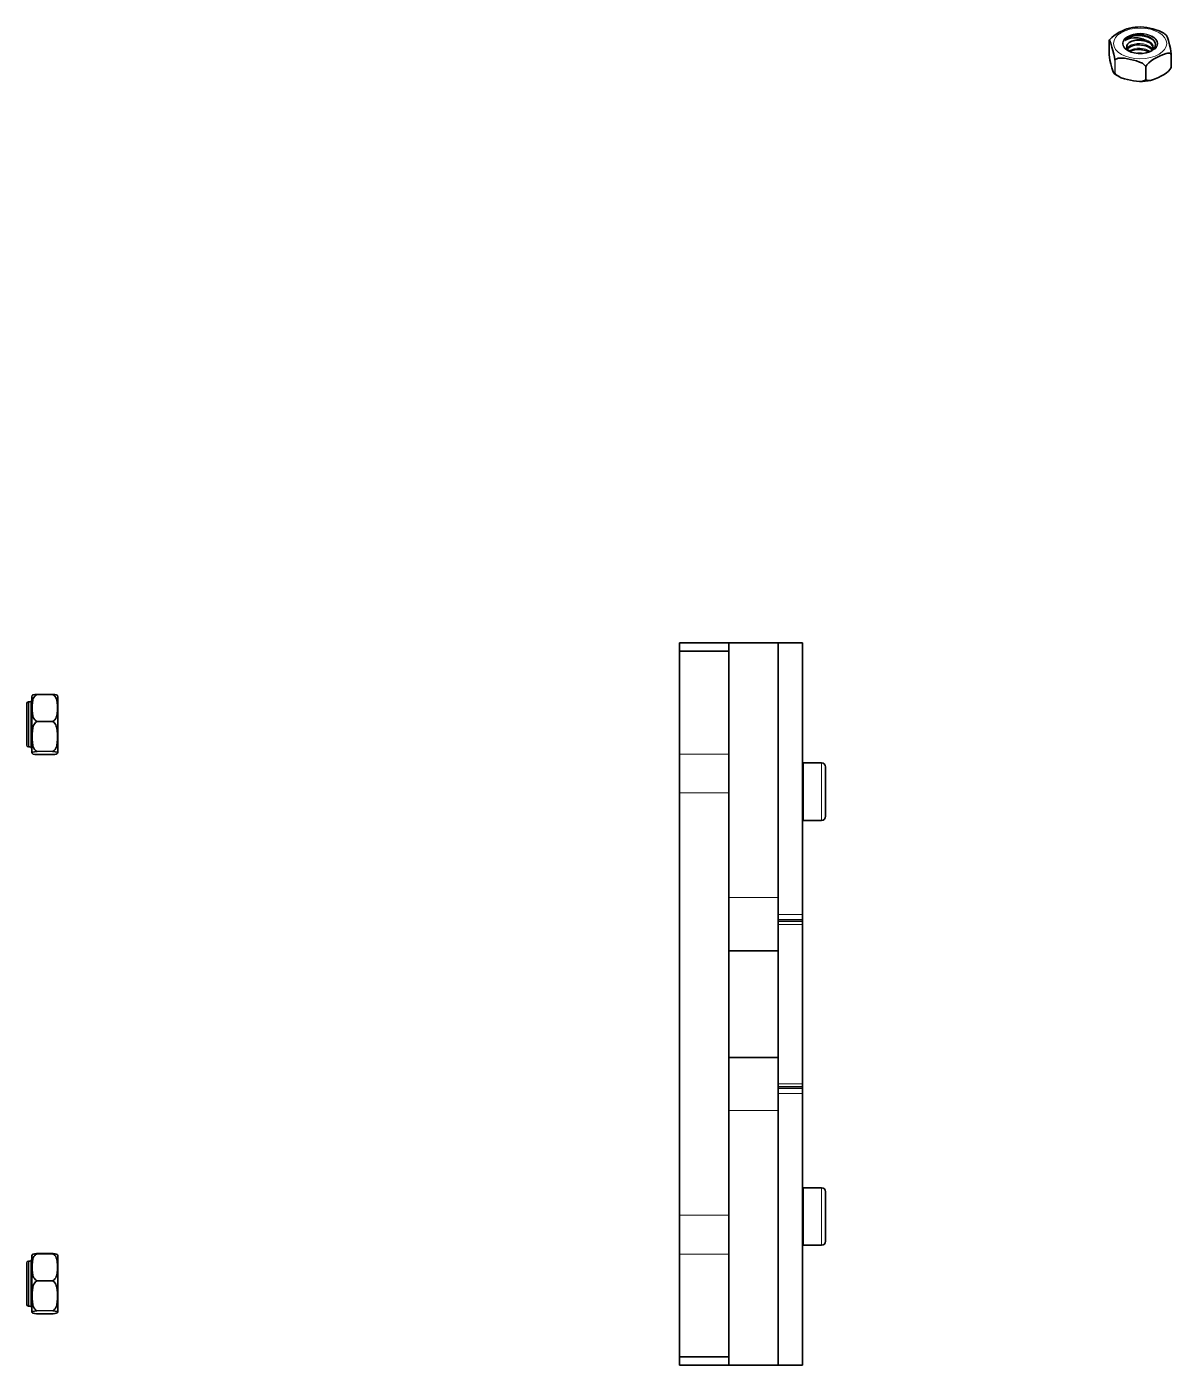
# Model space of a CAD drawing. Extents: x 276 to 976, y 40 to 757.
# Drawn here: x 650.5 to 789.9, y 376.5 to 539.6 of the extents above; entities that cross this region are included whole.
import ezdxf

# ---------------------------------------------------------------- set-up
doc = ezdxf.new("R2010")
doc.units = 0

msp = doc.modelspace()

# ---------------------------------------------------------------- linework, layer by layer
at = {"color": 7, "lineweight": 35, "ltscale": 0.000327243}
for p, q in [((782.36, 537.8), (782.35, 537.79)), ((789.93, 534.63), (789.93, 534.62))]:
    msp.add_line(p, q, dxfattribs=at)
at = {"color": 7, "lineweight": 35, "ltscale": 0.040157}
for p, q in [((782.35, 537.79), (782.35, 536.18)), ((789.93, 536.24), (789.93, 534.63))]:
    msp.add_line(p, q, dxfattribs=at)
at = {"color": 7, "lineweight": 13, "ltscale": 0.041307}
for p, q in [((782.36, 537.8), (782.36, 536.15)), ((783.04, 535.57), (783.04, 533.92)), ((786.89, 534.76), (786.89, 533.11))]:
    msp.add_line(p, q, dxfattribs=at)
at = {"color": 7, "lineweight": 35, "ltscale": 0.001461}
msp.add_line((786.88, 537.79), (786.83, 537.81), dxfattribs=at)
at = {"color": 7, "lineweight": 35, "ltscale": 0.00142}
msp.add_line((786.88, 537.22), (786.83, 537.24), dxfattribs=at)
at = {"color": 7, "lineweight": 35, "ltscale": 0.001421}
msp.add_line((786.88, 536.65), (786.83, 536.67), dxfattribs=at)
at = {"color": 7, "lineweight": 35, "ltscale": 0.000826381}
for p, q in [((782.36, 536.15), (782.35, 536.18)), ((789.93, 536.24), (789.93, 536.27))]:
    msp.add_line(p, q, dxfattribs=at)
at = {"color": 7, "lineweight": 13, "ltscale": 0.041309}
for p, q in [((783.1, 535.52), (783.1, 533.87)), ((789.9, 536.22), (789.9, 534.56)), ((786.79, 534.75), (786.79, 533.1))]:
    msp.add_line(p, q, dxfattribs=at)
at = {"color": 7, "lineweight": 35, "ltscale": 0.030039}
msp.add_line((730.01, 463.3), (730.01, 464.5), dxfattribs=at)
at = {"color": 7, "lineweight": 35, "ltscale": 0.15}
for p, q in [((730.01, 464.5), (736.01, 464.5)), ((736.01, 463.47), (730.01, 463.47)), ((736.01, 464.5), (742.01, 464.5)), ((736.01, 427), (742.01, 427)), ((736.01, 414), (742.01, 414)), ((736.01, 377.53), (730.01, 377.53)), ((730.01, 376.5), (736.01, 376.5)), ((736.01, 376.5), (742.01, 376.5))]:
    msp.add_line(p, q, dxfattribs=at)
at = {"color": 7, "lineweight": 35, "ltscale": 0.313062}
for p, q in [((730.01, 463.47), (730.01, 450.95)), ((736.01, 450.95), (736.01, 463.47)), ((730.01, 390.05), (730.01, 377.53)), ((736.01, 377.53), (736.01, 390.05))]:
    msp.add_line(p, q, dxfattribs=at)
at = {"color": 7, "lineweight": 35, "ltscale": 0.025726}
msp.add_line((736.01, 463.47), (736.01, 464.5), dxfattribs=at)
msp.add_line((736.01, 463.47), (736.01, 464.5), dxfattribs=at)
at = {"color": 7, "lineweight": 35}
for p, q in [((742.01, 433.47), (742.01, 464.5)), ((742.01, 431.39), (742.01, 464.5)), ((745.01, 431.39), (745.01, 464.5)), ((736.01, 433.47), (736.01, 453.87)), ((730.01, 420.5), (730.01, 446.23)), ((736.01, 420.5), (736.01, 446.23)), ((730.01, 394.77), (730.01, 420.5)), ((736.01, 394.77), (736.01, 420.5)), ((742.01, 376.5), (742.01, 409.61)), ((745.01, 376.5), (745.01, 409.61)), ((736.01, 387.13), (736.01, 407.53)), ((742.01, 376.5), (742.01, 407.53))]:
    msp.add_line(p, q, dxfattribs=at)
at = {"color": 7, "lineweight": 35, "ltscale": 0.075}
for p, q in [((742.01, 464.5), (745.01, 464.5)), ((745.01, 430.6), (742.01, 430.6)), ((745.01, 410.4), (742.01, 410.4)), ((742.01, 376.5), (745.01, 376.5))]:
    msp.add_line(p, q, dxfattribs=at)
at = {"color": 7, "lineweight": 35, "ltscale": 0.000372447}
for p, q in [((651.65, 458.22), (651.66, 458.22)), ((653.67, 458.22), (653.66, 458.22)), ((651.66, 450.9), (651.65, 450.91)), ((653.66, 450.9), (653.67, 450.91))]:
    msp.add_line(p, q, dxfattribs=at)
at = {"color": 7, "lineweight": 35, "ltscale": 0.049847}
for p, q in [((653.66, 458.22), (651.66, 458.22)), ((653.66, 450.9), (651.66, 450.9)), ((653.66, 390.1), (651.66, 390.1)), ((653.66, 382.78), (651.66, 382.78))]:
    msp.add_line(p, q, dxfattribs=at)
at = {"color": 7, "lineweight": 35, "ltscale": 0.126942}
for p, q in [((650.46, 457.1), (650.46, 452.03)), ((650.46, 388.98), (650.46, 383.9))]:
    msp.add_line(p, q, dxfattribs=at)
at = {"color": 7, "lineweight": 13, "ltscale": 0.136932}
for p, q in [((650.66, 457.3), (650.66, 451.83)), ((650.86, 457.3), (650.86, 451.83)), ((650.66, 389.18), (650.66, 383.7)), ((650.86, 389.18), (650.86, 383.7))]:
    msp.add_line(p, q, dxfattribs=at)
at = {"color": 7, "lineweight": 35, "ltscale": 0.004999}
for p, q in [((650.86, 457.3), (650.66, 457.3)), ((650.86, 451.82), (650.66, 451.82)), ((650.86, 389.18), (650.66, 389.18)), ((650.86, 383.7), (650.66, 383.7))]:
    msp.add_line(p, q, dxfattribs=at)
at = {"color": 7, "lineweight": 35, "ltscale": 0.036135}
for p, q in [((651.06, 457.8), (651.06, 456.36)), ((654.26, 457.8), (654.26, 456.36)), ((651.06, 389.68), (651.06, 388.23)), ((654.26, 389.68), (654.26, 388.23))]:
    msp.add_line(p, q, dxfattribs=at)
at = {"color": 7, "lineweight": 13, "ltscale": 0.050592}
for p, q in [((653.67, 458.18), (651.65, 458.18)), ((653.67, 454.96), (651.65, 454.96)), ((653.67, 454.86), (651.65, 454.86)), ((653.67, 451.3), (651.65, 451.3)), ((653.67, 451.25), (651.65, 451.25)), ((653.67, 450.91), (651.65, 450.91)), ((653.67, 390.05), (651.65, 390.05)), ((653.67, 386.84), (651.65, 386.84)), ((653.67, 386.74), (651.65, 386.74)), ((653.67, 383.18), (651.65, 383.18)), ((653.67, 383.12), (651.65, 383.12)), ((653.67, 382.78), (651.65, 382.78))]:
    msp.add_line(p, q, dxfattribs=at)
at = {"color": 7, "lineweight": 35, "ltscale": 0.125938}
for p, q in [((651.06, 456.36), (651.06, 451.32)), ((654.26, 456.36), (654.26, 451.32)), ((651.06, 388.23), (651.06, 383.2)), ((654.26, 388.23), (654.26, 383.2))]:
    msp.add_line(p, q, dxfattribs=at)
at = {"color": 7, "lineweight": 35, "ltscale": 0.000128937}
msp.add_line((650.46, 452.03), (650.46, 452.02), dxfattribs=at)
at = {"color": 7, "lineweight": 13, "ltscale": 0.000138855}
for p, q in [((650.66, 451.83), (650.66, 451.82)), ((650.86, 451.83), (650.86, 451.82)), ((650.66, 383.7), (650.66, 383.7)), ((650.86, 383.7), (650.86, 383.7))]:
    msp.add_line(p, q, dxfattribs=at)
at = {"color": 7, "lineweight": 13, "ltscale": 0.15}
for p, q in [((730.01, 450.95), (736.01, 450.95)), ((730.01, 446.23), (736.01, 446.23)), ((736.01, 433.47), (742.01, 433.47)), ((736.01, 407.53), (742.01, 407.53)), ((730.01, 394.77), (736.01, 394.77)), ((730.01, 390.05), (736.01, 390.05))]:
    msp.add_line(p, q, dxfattribs=at)
at = {"color": 7, "lineweight": 35, "ltscale": 0.117937}
for p, q in [((730.01, 446.23), (730.01, 450.95)), ((736.01, 446.23), (736.01, 450.95)), ((730.01, 390.05), (730.01, 394.77)), ((736.01, 390.05), (736.01, 394.77))]:
    msp.add_line(p, q, dxfattribs=at)
at = {"color": 7, "lineweight": 13, "ltscale": 0.010712}
for p, q in [((745.11, 449.46), (745.11, 449.88)), ((747.31, 449.46), (747.31, 449.88))]:
    msp.add_line(p, q, dxfattribs=at)
at = {"color": 7, "lineweight": 35, "ltscale": 0.055}
for p, q in [((745.11, 449.88), (747.31, 449.88)), ((745.11, 442.88), (747.31, 442.88)), ((745.11, 398.12), (747.31, 398.12)), ((745.11, 391.12), (747.31, 391.12))]:
    msp.add_line(p, q, dxfattribs=at)
at = {"color": 7, "lineweight": 13, "ltscale": 0.164288}
for p, q in [((745.11, 442.88), (745.11, 449.46)), ((747.31, 442.88), (747.31, 449.46))]:
    msp.add_line(p, q, dxfattribs=at)
at = {"color": 7, "lineweight": 35, "ltscale": 0.009181}
for p, q in [((747.81, 449.02), (747.81, 449.38)), ((747.81, 397.25), (747.81, 397.62))]:
    msp.add_line(p, q, dxfattribs=at)
at = {"color": 7, "lineweight": 35, "ltscale": 0.140819}
for p, q in [((747.81, 443.38), (747.81, 449.02)), ((747.81, 391.62), (747.81, 397.25))]:
    msp.add_line(p, q, dxfattribs=at)
at = {"color": 7, "lineweight": 35, "ltscale": 0.161858}
msp.add_line((742.01, 427), (742.01, 433.47), dxfattribs=at)
at = {"color": 7, "lineweight": 13, "ltscale": 0.075}
for p, q in [((745.01, 431.39), (742.01, 431.39)), ((745.01, 430.78), (742.01, 430.78)), ((745.01, 430.21), (742.01, 430.21)), ((745.01, 410.79), (742.01, 410.79)), ((745.01, 410.22), (742.01, 410.22)), ((745.01, 409.61), (742.01, 409.61))]:
    msp.add_line(p, q, dxfattribs=at)
at = {"color": 7, "lineweight": 35, "ltscale": 0.015247}
for p, q in [((742.01, 430.78), (742.01, 431.39)), ((745.01, 430.78), (745.01, 431.39)), ((742.01, 409.61), (742.01, 410.22)), ((745.01, 409.61), (745.01, 410.22))]:
    msp.add_line(p, q, dxfattribs=at)
at = {"color": 7, "lineweight": 35, "ltscale": 0.002382}
for p, q in [((742.01, 430.69), (742.01, 430.78)), ((742.01, 410.22), (742.01, 410.31))]:
    msp.add_line(p, q, dxfattribs=at)
at = {"color": 7, "lineweight": 35, "ltscale": 0.009741}
for p, q in [((742.01, 430.21), (742.01, 430.6)), ((745.01, 430.21), (745.01, 430.6))]:
    msp.add_line(p, q, dxfattribs=at)
at = {"color": 7, "lineweight": 35, "ltscale": 0.004514}
for p, q in [((745.01, 430.6), (745.01, 430.78)), ((745.01, 410.22), (745.01, 410.4))]:
    msp.add_line(p, q, dxfattribs=at)
at = {"color": 7, "lineweight": 35, "ltscale": 0.485529}
for p, q in [((742.01, 410.79), (742.01, 430.21)), ((745.01, 410.79), (745.01, 430.21))]:
    msp.add_line(p, q, dxfattribs=at)
at = {"color": 7, "lineweight": 35, "ltscale": 0.325}
msp.add_line((742.01, 414), (742.01, 427), dxfattribs=at)
at = {"color": 7, "lineweight": 35, "ltscale": 0.161859}
msp.add_line((742.01, 407.53), (742.01, 414), dxfattribs=at)
at = {"color": 7, "lineweight": 35, "ltscale": 0.009742}
for p, q in [((742.01, 410.4), (742.01, 410.79)), ((745.01, 410.4), (745.01, 410.79))]:
    msp.add_line(p, q, dxfattribs=at)
at = {"color": 7, "lineweight": 13, "ltscale": 0.010711}
for p, q in [((745.11, 397.69), (745.11, 398.12)), ((747.31, 397.69), (747.31, 398.12))]:
    msp.add_line(p, q, dxfattribs=at)
at = {"color": 7, "lineweight": 13, "ltscale": 0.164289}
for p, q in [((745.11, 391.12), (745.11, 397.69)), ((747.31, 391.12), (747.31, 397.69))]:
    msp.add_line(p, q, dxfattribs=at)
at = {"color": 7, "lineweight": 35, "ltscale": 0.000372427}
for p, q in [((651.65, 390.09), (651.66, 390.1)), ((653.67, 390.09), (653.66, 390.1)), ((651.66, 382.78), (651.65, 382.78)), ((653.66, 382.78), (653.67, 382.78))]:
    msp.add_line(p, q, dxfattribs=at)
at = {"color": 7, "lineweight": 35, "ltscale": 0.000128174}
msp.add_line((650.46, 383.9), (650.46, 383.9), dxfattribs=at)
at = {"color": 7, "lineweight": 35, "ltscale": 0.025702}
for p, q in [((730.01, 376.5), (730.01, 377.53)), ((736.01, 376.5), (736.01, 377.53))]:
    msp.add_line(p, q, dxfattribs=at)
at = {"color": 7, "lineweight": 35, "ltscale": 0.0257}
msp.add_line((736.01, 376.5), (736.01, 377.53), dxfattribs=at)
at = {"color": 7, "lineweight": 35}
for points in [[(782.5, 538.05), (782.68, 538.26), (782.98, 538.51), (783.3, 538.71), (783.6, 538.88), (783.9, 539.03), (784.31, 539.22), (784.51, 539.3), (784.86, 539.4)], [(784.3, 537.89), (784.41, 538), (784.53, 538.1), (784.84, 538.27), (785.09, 538.36), (785.36, 538.43), (785.64, 538.47), (785.93, 538.49), (786.38, 538.46), (786.83, 538.38)], [(784.3, 537.89), (784.44, 537.98), (784.59, 538.05), (784.96, 538.17), (785.38, 538.22), (785.64, 538.22), (785.89, 538.2), (786.24, 538.14), (786.58, 538.03)], [(785.4, 538.51), (785.74, 538.55), (786.09, 538.55), (786.44, 538.52), (786.77, 538.46), (787, 538.39), (787.21, 538.31), (787.4, 538.21), (787.57, 538.1), (787.76, 537.93), (787.9, 537.74), (787.98, 537.55)], [(788.72, 538.94), (788.45, 539.06), (788.07, 539.2), (787.7, 539.3), (786.96, 539.45), (786.58, 539.51), (786.2, 539.53)], [(789.31, 538.55), (789.35, 538.5), (789.38, 538.42), (789.46, 538.24), (789.58, 537.88)], [(782.37, 537.84), (782.38, 537.86), (782.39, 537.86), (782.4, 537.86), (782.41, 537.85), (782.43, 537.84), (782.49, 537.72), (782.56, 537.54), (782.71, 537.08)], [(783.04, 535.57), (783, 535.86), (782.94, 536.22), (782.83, 536.66), (782.71, 537.08)], [(784.66, 536.89), (784.79, 537.03), (784.99, 537.16), (785.3, 537.28), (785.67, 537.36), (786.06, 537.37), (786.47, 537.33), (786.85, 537.23), (787.13, 537.11), (787.37, 536.96), (787.54, 536.79), (787.62, 536.68)], [(787.61, 536.65), (787.27, 536.49), (786.89, 536.38), (786.41, 536.31), (785.92, 536.3), (785.43, 536.37), (785.05, 536.48), (784.72, 536.63), (784.68, 536.64)], [(786.05, 537.99), (785.72, 537.96), (785.41, 537.9), (785.12, 537.8), (784.88, 537.67)], [(784.88, 537.67), (785.13, 537.8), (785.46, 537.89), (785.84, 537.94), (786.3, 537.93), (786.7, 537.85), (787.04, 537.73), (787.31, 537.58), (787.49, 537.42), (787.63, 537.24), (787.7, 537.07), (787.71, 536.93)], [(784.9, 536.54), (785.12, 536.65), (785.45, 536.75), (785.83, 536.8), (786.29, 536.79), (786.69, 536.71), (787.04, 536.59), (787.24, 536.48)], [(785.16, 537.81), (785.48, 537.88), (785.81, 537.91), (786.32, 537.9), (786.58, 537.86), (786.83, 537.81)], [(785.16, 537.24), (785.48, 537.3), (785.81, 537.34), (786.32, 537.33), (786.58, 537.29), (786.83, 537.24)], [(785.16, 536.67), (785.48, 536.73), (785.81, 536.77), (786.32, 536.75), (786.58, 536.72), (786.83, 536.67)], [(786.58, 538.03), (786.63, 538), (786.64, 537.98), (786.58, 537.98), (786.44, 537.98), (786.05, 537.99)], [(789.93, 536.27), (789.89, 536.57), (789.83, 536.92), (789.72, 537.36), (789.58, 537.88)], [(782.36, 536.15), (782.39, 535.85), (782.45, 535.5), (782.56, 535.05), (782.71, 534.54)], [(783.04, 535.57), (783.06, 535.49), (783.1, 535.52)], [(783.1, 535.52), (783.19, 535.6), (783.3, 535.66), (783.46, 535.71), (783.64, 535.73), (783.83, 535.74), (784.22, 535.71), (784.59, 535.65), (785.33, 535.49), (785.7, 535.39), (786.07, 535.26), (786.41, 535.1), (786.57, 534.99), (786.69, 534.88), (786.79, 534.75)], [(789.9, 536.22), (789.83, 536.28), (789.74, 536.32), (789.65, 536.33), (789.46, 536.32), (789.3, 536.29), (788.99, 536.19), (788.68, 536.07), (788.08, 535.77), (787.78, 535.6), (787.48, 535.41), (787.2, 535.18), (787.07, 535.04), (786.97, 534.9), (786.89, 534.76)], [(789.9, 536.22), (789.91, 536.2), (789.92, 536.19), (789.93, 536.24)], [(782.98, 533.86), (782.94, 533.92), (782.9, 533.99), (782.83, 534.17), (782.71, 534.54)], [(783.04, 533.92), (783.02, 533.87), (783.01, 533.86), (783, 533.86), (782.99, 533.86), (782.98, 533.86)], [(783.04, 533.92), (783.04, 533.93), (783.05, 533.94), (783.1, 533.87)], [(783.1, 533.87), (783.19, 533.76), (783.3, 533.65), (783.42, 533.56), (783.56, 533.48)], [(783.56, 533.48), (783.83, 533.35), (784.22, 533.22), (784.59, 533.12), (785.33, 532.97), (785.7, 532.91), (786.08, 532.88)], [(786.89, 534.76), (786.87, 534.72), (786.82, 534.71), (786.79, 534.75)], [(789.79, 534.37), (789.6, 534.16), (789.3, 533.91), (788.99, 533.7), (788.68, 533.54), (788.38, 533.38), (787.98, 533.2), (787.78, 533.12), (787.42, 533.02)], [(789.9, 534.56), (789.93, 534.64), (789.93, 534.64), (789.93, 534.64), (789.93, 534.63)], [(786.08, 532.88), (786.25, 532.89), (786.42, 532.91), (786.57, 532.95), (786.69, 533.01), (786.79, 533.1)], [(786.89, 533.11), (786.87, 533.13), (786.82, 533.13), (786.79, 533.1)], [(787.42, 533.02), (787.18, 532.99), (787.07, 533), (786.97, 533.04), (786.89, 533.11)], [(651.65, 458.22), (651.43, 458.2), (651.25, 458.17), (651.14, 458.12), (651.11, 458.08)], [(651.66, 458.22), (651.68, 458.22), (651.7, 458.21), (651.65, 458.18)], [(653.66, 458.22), (653.63, 458.22), (653.62, 458.21), (653.67, 458.18)], [(653.67, 458.22), (653.89, 458.2), (654.06, 458.17), (654.18, 458.12), (654.21, 458.08)], [(651.65, 458.18), (651.53, 458.1), (651.43, 458.01), (651.33, 457.86), (651.25, 457.71), (651.2, 457.54), (651.14, 457.2), (651.11, 456.85), (651.1, 456.5)], [(653.67, 458.18), (653.79, 458.1), (653.89, 458.01), (653.99, 457.86), (654.06, 457.71), (654.12, 457.54), (654.18, 457.2), (654.21, 456.85), (654.22, 456.5)], [(651.65, 454.96), (651.53, 455.04), (651.43, 455.13), (651.33, 455.28), (651.25, 455.43), (651.2, 455.6), (651.14, 455.94), (651.11, 456.22), (651.1, 456.5)], [(651.65, 454.96), (651.69, 454.94), (651.7, 454.9), (651.65, 454.86)], [(653.67, 454.96), (653.63, 454.94), (653.62, 454.9), (653.67, 454.86)], [(653.67, 454.96), (653.79, 455.04), (653.89, 455.13), (653.99, 455.28), (654.06, 455.43), (654.12, 455.6), (654.18, 455.94), (654.21, 456.22), (654.22, 456.5)], [(651.65, 454.86), (651.53, 454.78), (651.43, 454.68), (651.33, 454.51), (651.25, 454.34), (651.2, 454.16), (651.14, 453.79), (651.11, 453.43), (651.11, 452.71), (651.14, 452.36), (651.2, 452), (651.25, 451.83), (651.32, 451.67), (651.41, 451.52), (651.51, 451.4), (651.65, 451.3)], [(653.67, 454.86), (653.79, 454.78), (653.89, 454.68), (653.99, 454.51), (654.06, 454.34), (654.12, 454.16), (654.18, 453.79), (654.21, 453.43), (654.21, 452.71), (654.18, 452.36), (654.12, 452), (654.07, 451.83), (654, 451.67), (653.91, 451.52), (653.8, 451.4), (653.67, 451.3)], [(651.11, 451.05), (651.1, 451.08), (651.11, 451.11), (651.14, 451.15), (651.2, 451.18), (651.41, 451.23), (651.65, 451.25)], [(651.65, 450.91), (651.43, 450.92), (651.25, 450.96), (651.14, 451.01), (651.11, 451.05)], [(651.65, 451.25), (651.7, 451.26), (651.65, 451.3)], [(653.67, 451.25), (653.62, 451.26), (653.67, 451.3)], [(654.21, 451.05), (654.22, 451.08), (654.21, 451.11), (654.18, 451.15), (654.12, 451.18), (653.91, 451.23), (653.67, 451.25)], [(653.67, 450.91), (653.89, 450.92), (654.06, 450.96), (654.18, 451.01), (654.21, 451.05)], [(651.65, 390.05), (651.53, 389.98), (651.43, 389.88), (651.33, 389.74), (651.25, 389.58), (651.2, 389.42), (651.14, 389.08), (651.11, 388.73), (651.1, 388.38)], [(651.65, 390.09), (651.43, 390.08), (651.25, 390.04), (651.14, 389.99), (651.11, 389.95)], [(651.66, 390.1), (651.68, 390.09), (651.7, 390.09), (651.65, 390.05)], [(653.66, 390.1), (653.63, 390.09), (653.62, 390.09), (653.67, 390.05)], [(653.67, 390.09), (653.89, 390.08), (654.06, 390.04), (654.18, 389.99), (654.21, 389.95)], [(653.67, 390.05), (653.79, 389.98), (653.89, 389.88), (653.99, 389.74), (654.06, 389.58), (654.12, 389.42), (654.18, 389.08), (654.21, 388.73), (654.22, 388.38)], [(651.65, 386.84), (651.53, 386.91), (651.43, 387.01), (651.33, 387.15), (651.25, 387.31), (651.2, 387.47), (651.14, 387.81), (651.11, 388.09), (651.1, 388.38)], [(653.67, 386.84), (653.79, 386.91), (653.89, 387.01), (653.99, 387.15), (654.06, 387.31), (654.12, 387.47), (654.18, 387.81), (654.21, 388.09), (654.22, 388.38)], [(651.65, 386.74), (651.53, 386.66), (651.43, 386.55), (651.33, 386.39), (651.25, 386.22), (651.2, 386.03), (651.14, 385.66), (651.11, 385.3), (651.11, 384.59), (651.14, 384.23), (651.2, 383.87), (651.25, 383.71), (651.32, 383.54), (651.41, 383.39), (651.51, 383.27), (651.65, 383.18)], [(651.65, 386.84), (651.69, 386.81), (651.7, 386.77), (651.65, 386.74)], [(653.67, 386.84), (653.63, 386.81), (653.62, 386.77), (653.67, 386.74)], [(653.67, 386.74), (653.79, 386.66), (653.89, 386.55), (653.99, 386.39), (654.06, 386.22), (654.12, 386.03), (654.18, 385.66), (654.21, 385.3), (654.21, 384.59), (654.18, 384.23), (654.12, 383.87), (654.07, 383.71), (654, 383.54), (653.91, 383.39), (653.8, 383.27), (653.67, 383.18)], [(651.65, 383.12), (651.7, 383.14), (651.65, 383.18)], [(653.67, 383.12), (653.62, 383.14), (653.67, 383.18)], [(651.11, 382.92), (651.1, 382.95), (651.11, 382.99), (651.14, 383.02), (651.2, 383.05), (651.41, 383.1), (651.65, 383.12)], [(651.65, 382.78), (651.43, 382.8), (651.25, 382.83), (651.14, 382.88), (651.11, 382.92)], [(654.21, 382.92), (654.22, 382.95), (654.21, 382.99), (654.18, 383.02), (654.12, 383.05), (653.91, 383.1), (653.67, 383.12)], [(653.67, 382.78), (653.89, 382.8), (654.06, 382.83), (654.18, 382.88), (654.21, 382.92)]]:
    msp.add_lwpolyline(points, dxfattribs=at)
at = {"color": 7, "lineweight": 13}
for points in [[(784.62, 537.01), (784.7, 537.11), (784.8, 537.19), (785.06, 537.34), (785.4, 537.45), (785.77, 537.51), (786.16, 537.51), (786.55, 537.46), (786.92, 537.35), (787.25, 537.19), (787.39, 537.09), (787.52, 536.98), (787.61, 536.87), (787.68, 536.75)], [(784.78, 536.6), (784.91, 536.69), (785.05, 536.76), (785.37, 536.87), (785.72, 536.93), (786.1, 536.94), (786.47, 536.9), (786.83, 536.81), (787.16, 536.67), (787.38, 536.53)], [(786.58, 538.03), (786.95, 537.91), (787.14, 537.83), (787.31, 537.72), (787.44, 537.63), (787.55, 537.52), (787.64, 537.4), (787.71, 537.28), (787.74, 537.17), (787.76, 537.05), (787.76, 536.9), (787.72, 536.76)]]:
    msp.add_lwpolyline(points, dxfattribs=at)
at = {"color": 7, "lineweight": 35}
for centre, radius, start, end in [((786.13, 533.3), 6.23, 89.3735, 101.7538), ((787.07, 535.81), 3.54, 50.8094, 62.1518), ((782.51, 537.78), 0.152, 153.4163, 171.047), ((784.37, 536.7), 2.31, 144.2717, 150.2215), ((785.01, 537.1), 0.506, 147.2467, 195.8453), ((785.19, 537), 0.717, 142.6449, 148.7813), ((785.06, 536.6), 0.494, 144.4507, 157.3541), ((785.42, 536.81), 1.02, 122.1021, 141.6298), ((786.83, 537.66), 1.27, 302.2889, 325.0048), ((787.12, 536.94), 0.594, 338.029, 359.7426), ((785.22, 536.61), 3.54, 230.8094, 242.1518), ((787.91, 535.72), 2.31, 324.2717, 330.2215), ((788.99, 534.96), 0.987, 323.697, 336.5271), ((789.78, 534.64), 0.152, 333.4163, 351.047), ((786.15, 539.12), 6.23, 269.3735, 281.7538), ((650.66, 457.1), 0.2, 90, 180), ((650.86, 457.5), 0.2, 270, 360), ((651.86, 457.8), 0.802, 160.1505, 179.973), ((653.46, 457.8), 0.802, 0.027, 19.8495), ((650.66, 452.02), 0.2, 180, 270), ((650.86, 451.62), 0.2, 0, 90), ((651.86, 451.32), 0.802, 180.027, 199.8495), ((653.46, 451.32), 0.802, 340.1505, 359.973), ((745.11, 449.78), 0.1, 90.0336, 179.9664), ((747.31, 449.38), 0.5, 0, 90), ((745.11, 442.98), 0.1, 180.0336, 269.9664), ((747.31, 443.38), 0.5, 270, 360), ((745.11, 398.02), 0.1, 90.0336, 179.9664), ((747.31, 397.62), 0.5, 0, 90), ((747.31, 391.62), 0.5, 270, 360), ((651.86, 389.68), 0.802, 160.1505, 179.973), ((653.46, 389.68), 0.802, 0.027, 19.8495), ((745.11, 391.22), 0.1, 180.0336, 269.9664), ((650.66, 388.98), 0.2, 90, 180), ((650.86, 389.38), 0.2, 270, 360), ((650.66, 383.9), 0.2, 180, 270), ((650.86, 383.5), 0.2, 0, 90), ((651.86, 383.2), 0.802, 180.027, 199.8495), ((653.46, 383.2), 0.802, 340.1505, 359.973)]:
    msp.add_arc(centre, radius, start, end, dxfattribs=at)
at = {"color": 7, "lineweight": 13}
for centre, radius, start, end in [((785.08, 536.68), 0.567, 144.5371, 159.1151), ((785.99, 533.61), 2.77, 78.5046, 98.6397)]:
    msp.add_arc(centre, radius, start, end, dxfattribs=at)
for centre, major_axis, start_param, end_param in [((786.14, 537.52), (-3.24, 0), 0.198132, 6.481317), ((786.14, 537.52), (-2.14, 0), 3.339724, 9.622909), ((786.14, 537.49), (-2.07, 0), 2.35599, 7.068732)]:
    msp.add_ellipse(centre, major_axis=major_axis, ratio=0.57735, start_param=start_param, end_param=end_param, dxfattribs=at)
at = {"color": 7, "lineweight": 35}
for centre, major_axis, ratio, start_param, end_param in [((786.14, 537.43), (-2, 0), 0.57735, 5.092641, 5.878008), ((786.03, 537.22), (2.11, -0.05), 0.598017, 0.590347, 1.196756), ((786.06, 537.09), (1.56, -0.01), 0.556913, 3.305874, 3.803897), ((786.02, 537.38), (1.98, -0.02), 0.589459, 5.915366, 6.444765)]:
    msp.add_ellipse(centre, major_axis=major_axis, ratio=ratio, start_param=start_param, end_param=end_param, dxfattribs=at)

doc.saveas('drawing.dxf')
